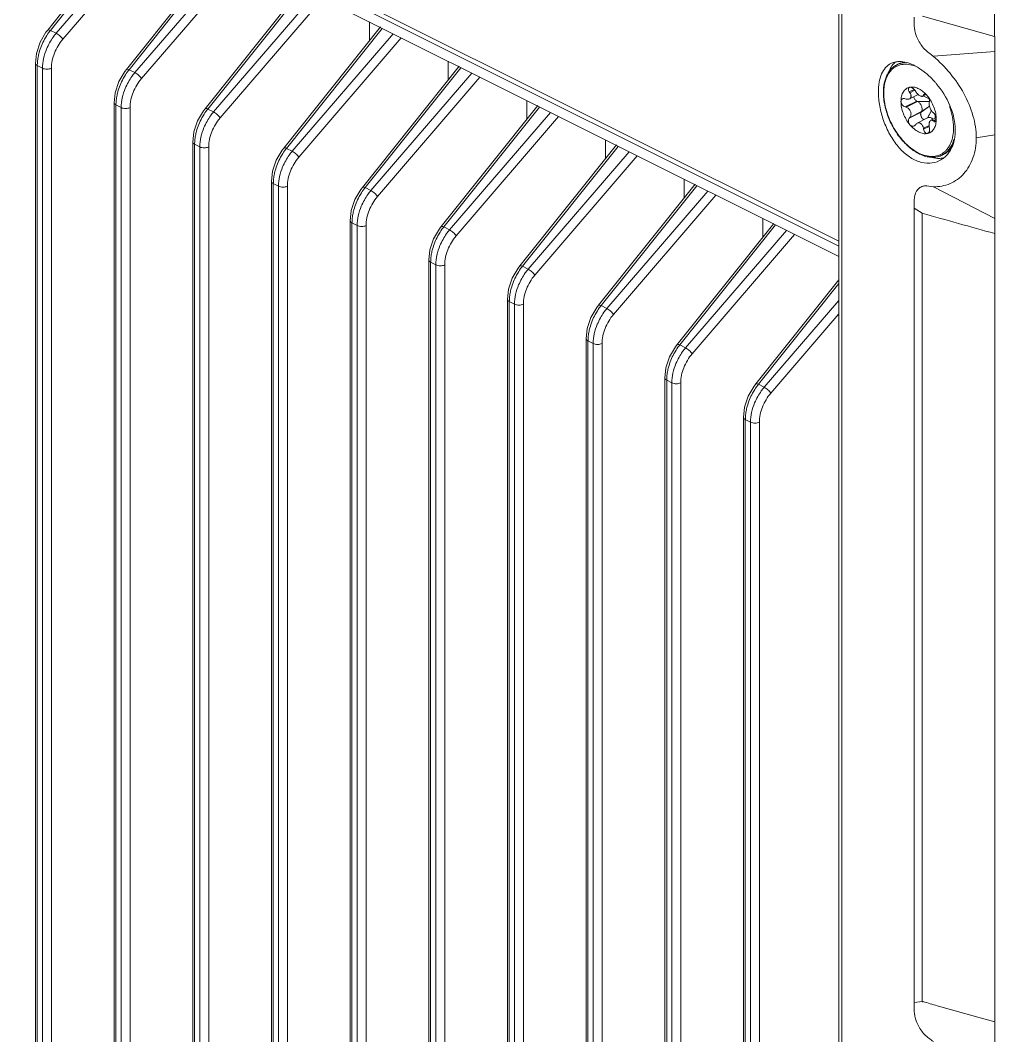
# Model space of a CAD drawing. Header units: millimetres. Extents: x 1177 to 4147, y 93 to 2194.
# Drawn here: x 3221.9 to 3275.9, y 892.8 to 949.1 of the extents above; entities that cross this region are included whole.
import ezdxf

# ---------------------------------------------------------------- set-up
doc = ezdxf.new("R2010")
doc.units = ezdxf.units.MM
doc.header["$LTSCALE"] = 0.1
doc.layers.get('0').update_dxf_attribs({"lineweight": 13})

# ---------------------------------------------------------------- blocks, each defined once
blk = doc.blocks.new('01')
for p, q in [((3492.401, 972.281), (3596.21, 920.376)), ((3493.366, 972.189), (3596.21, 920.768)), ((3492.394, 971.456), (3596.21, 919.548)), ((3608.513, 936.957), (3608.513, 967.267)), ((3533.632, 937.477), (3541.275, 947.054)), ((3533.846, 937.452), (3541.421, 946.943)), ((3542.287, 946.51), (3534.305, 937.223)), ((3542.932, 946.187), (3534.826, 936.755)), ((3539.855, 934.366), (3547.497, 943.942)), ((3540.069, 934.341), (3547.643, 943.832)), ((3548.509, 943.399), (3540.527, 934.111)), ((3549.155, 943.076), (3541.048, 933.643)), ((3596.21, 817.884), (3596.21, 943.128)), ((3596.433, 817.44), (3596.433, 942.667)), ((3546.077, 931.255), (3553.72, 940.831)), ((3546.291, 931.229), (3553.866, 940.72)), ((3554.732, 940.287), (3546.75, 931)), ((3555.377, 939.964), (3547.271, 930.532)), ((3608.513, 936.957), (3602.817, 938.575)), ((3552.3, 928.143), (3559.942, 937.72)), ((3552.514, 928.118), (3560.088, 937.609)), ((3559.072, 938.117), (3559.072, 936.629)), ((3534.305, 937.223), (3533.846, 937.452)), ((3560.954, 937.176), (3552.972, 927.889)), ((3561.6, 936.853), (3553.493, 927.421)), ((3608.534, 921.386), (3608.534, 936.974)), ((3603.682, 935.399), (3608.534, 935.784)), ((3532.662, 851.532), (3532.662, 934.837)), ((3532.809, 851.356), (3532.809, 934.66)), ((3533.221, 934.454), (3532.809, 934.66)), ((3533.221, 934.454), (3533.221, 851.15)), ((3533.919, 934.449), (3533.919, 851.145)), ((3540.527, 934.111), (3540.069, 934.341)), ((3558.522, 925.032), (3566.165, 934.609)), ((3558.736, 925.007), (3566.311, 934.498)), ((3565.294, 935.006), (3565.294, 933.517)), ((3600.801, 934.736), (3600.877, 934.774)), ((3567.177, 934.065), (3559.195, 924.778)), ((3567.822, 933.742), (3559.716, 924.31)), ((3601.783, 932.587), (3602.167, 932.78)), ((3601.821, 932.953), (3601.786, 932.941)), ((3602.22, 932.713), (3601.827, 932.517)), ((3601.447, 932.043), (3601.521, 932.02)), ((3601.827, 932.517), (3601.783, 932.587)), ((3602.491, 932.379), (3601.793, 932.03)), ((3602.242, 932.683), (3602.287, 932.612)), ((3602.846, 932.242), (3603.094, 932.367)), ((3602.886, 932.263), (3603.34, 932.045)), ((3602.899, 932.305), (3603.057, 932.384)), ((3602.899, 932.305), (3602.914, 932.347)), ((3602.914, 932.347), (3603.016, 932.397)), ((3538.885, 848.421), (3538.885, 931.726)), ((3539.031, 848.244), (3539.031, 931.549)), ((3539.443, 931.343), (3539.031, 931.549)), ((3539.443, 931.343), (3539.443, 848.038)), ((3540.141, 931.338), (3540.141, 848.034)), ((3546.75, 931), (3546.291, 931.229)), ((3564.745, 921.921), (3572.387, 931.497)), ((3564.959, 921.896), (3572.533, 931.386)), ((3571.517, 931.895), (3571.517, 930.406)), ((3601.447, 931.393), (3602.377, 931.858)), ((3601.521, 931.371), (3601.447, 931.393)), ((3601.521, 931.371), (3602.437, 931.829)), ((3602.377, 931.858), (3602.437, 931.829)), ((3603.378, 931.815), (3602.377, 931.858)), ((3603.374, 931.806), (3602.437, 931.829)), ((3603.379, 931.451), (3602.713, 930.978)), ((3603.376, 931.461), (3602.743, 931.026)), ((3603.524, 931.121), (3603.22, 930.516)), ((3603.525, 931.118), (3603.227, 930.52)), ((3603.374, 931.792), (3603.358, 931.751)), ((3573.399, 930.953), (3565.417, 921.666)), ((3574.045, 930.631), (3565.938, 921.198)), ((3601.783, 930.512), (3602.713, 930.978)), ((3601.783, 930.512), (3601.827, 930.568)), ((3601.827, 930.568), (3602.743, 931.026)), ((3602.398, 930.106), (3603.285, 930.549)), ((3602.743, 931.026), (3602.713, 930.978)), ((3603.902, 930.543), (3603.489, 930.337)), ((3603.665, 930.948), (3603.71, 930.911)), ((3603.915, 930.424), (3603.665, 930.299)), ((3603.71, 930.262), (3603.665, 930.299)), ((3603.71, 930.262), (3603.91, 930.362)), ((3603.832, 930.745), (3603.825, 930.505)), ((3603.851, 930.706), (3603.849, 930.517)), ((3602.287, 930.014), (3602.242, 929.958)), ((3602.899, 929.707), (3603.345, 929.931)), ((3602.914, 929.622), (3602.899, 929.707)), ((3602.914, 929.622), (3603.354, 929.842)), ((3603.358, 929.803), (3603.374, 929.717)), ((3577.739, 928.783), (3577.739, 927.295)), ((3603.217, 929.292), (3603.253, 929.305)), ((3607.074, 928.945), (3608.534, 929.18)), ((3545.107, 845.31), (3545.107, 928.614)), ((3545.254, 845.133), (3545.254, 928.437)), ((3545.666, 928.231), (3545.254, 928.437)), ((3545.666, 928.231), (3545.666, 844.927)), ((3546.364, 928.227), (3546.364, 844.923)), ((3552.972, 927.889), (3552.514, 928.118)), ((3570.967, 918.81), (3578.61, 928.386)), ((3571.181, 918.784), (3578.756, 928.275)), ((3579.622, 927.842), (3571.64, 918.555)), ((3580.267, 927.519), (3572.161, 918.087)), ((3604.378, 927.58), (3604.455, 927.619)), ((3551.33, 842.199), (3551.33, 925.503)), ((3583.962, 925.672), (3583.962, 924.184)), ((3551.476, 842.022), (3551.476, 925.326)), ((3551.888, 925.12), (3551.476, 925.326)), ((3551.888, 925.12), (3551.888, 841.816)), ((3552.586, 925.115), (3552.586, 841.811)), ((3559.195, 924.778), (3558.736, 925.007)), ((3577.19, 915.698), (3584.833, 925.275)), ((3577.404, 915.673), (3584.978, 925.164)), ((3585.844, 924.731), (3577.862, 915.444)), ((3603.682, 925.081), (3608.534, 922.577)), ((3586.49, 924.408), (3578.383, 914.976)), ((3602.17, 860.548), (3602.173, 923.386)), ((3602.173, 923.386), (3602.806, 922.977)), ((3557.552, 839.087), (3557.552, 922.392)), ((3590.184, 922.561), (3590.184, 921.072)), ((3602.806, 860.606), (3602.806, 922.977)), ((3557.699, 838.911), (3557.699, 922.215)), ((3558.111, 922.009), (3557.699, 922.215)), ((3558.111, 922.009), (3558.111, 838.705)), ((3558.809, 922.004), (3558.809, 838.7)), ((3565.417, 921.666), (3564.959, 921.896)), ((3583.412, 912.587), (3591.055, 922.163)), ((3583.626, 912.562), (3591.201, 922.053)), ((3592.067, 921.62), (3584.085, 912.332)), ((3592.713, 921.297), (3584.606, 911.864)), ((3608.534, 834.783), (3608.534, 921.386)), ((3563.775, 835.976), (3563.775, 919.28)), ((3563.921, 835.799), (3563.921, 919.104)), ((3564.334, 918.897), (3563.921, 919.104)), ((3564.334, 918.897), (3564.334, 835.593)), ((3565.031, 918.893), (3565.031, 835.589)), ((3571.64, 918.555), (3571.181, 918.784)), ((3589.635, 909.476), (3596.21, 917.715)), ((3589.849, 909.45), (3596.21, 917.421)), ((3569.997, 832.865), (3569.997, 916.169)), ((3570.144, 832.688), (3570.144, 915.992)), ((3570.556, 915.786), (3570.144, 915.992)), ((3596.21, 916.089), (3590.308, 909.221)), ((3570.556, 915.786), (3570.556, 832.482)), ((3571.254, 915.782), (3571.254, 832.477)), ((3577.862, 915.444), (3577.404, 915.673)), ((3596.21, 915.015), (3590.828, 908.753)), ((3576.22, 829.754), (3576.22, 913.058)), ((3576.366, 829.577), (3576.366, 912.881)), ((3576.779, 912.675), (3576.366, 912.881)), ((3576.779, 912.675), (3576.779, 829.371)), ((3577.476, 912.67), (3577.476, 829.366)), ((3584.085, 912.332), (3583.626, 912.562)), ((3582.442, 826.642), (3582.442, 909.947)), ((3582.589, 826.466), (3582.589, 909.77)), ((3583.001, 909.564), (3582.589, 909.77)), ((3583.001, 909.564), (3583.001, 826.259)), ((3583.699, 909.559), (3583.699, 826.255)), ((3590.308, 909.221), (3589.849, 909.45)), ((3588.665, 823.531), (3588.665, 906.835)), ((3588.811, 823.354), (3588.811, 906.659)), ((3589.224, 906.452), (3588.811, 906.659)), ((3589.224, 906.452), (3589.224, 823.148)), ((3589.921, 906.448), (3589.921, 823.144)), ((3602.17, 860.548), (3602.806, 860.606))]:
    blk.add_line(p, q)
for points in [[(3533.632, 937.477), (3533.496, 937.298), (3533.043, 936.507), (3532.753, 935.633), (3532.662, 934.837)], [(3539.855, 934.366), (3539.719, 934.186), (3539.266, 933.396), (3538.975, 932.522), (3538.885, 931.725)], [(3546.077, 931.255), (3545.942, 931.075), (3545.489, 930.285), (3545.198, 929.411), (3545.107, 928.614)], [(3552.3, 928.143), (3552.164, 927.964), (3551.711, 927.173), (3551.42, 926.299), (3551.33, 925.503)], [(3558.522, 925.032), (3558.387, 924.853), (3557.934, 924.062), (3557.643, 923.188), (3557.552, 922.391)], [(3564.745, 921.921), (3564.609, 921.741), (3564.156, 920.951), (3563.865, 920.077), (3563.775, 919.28)], [(3570.967, 918.81), (3570.832, 918.63), (3570.379, 917.839), (3570.088, 916.966), (3569.997, 916.169)], [(3577.19, 915.698), (3577.054, 915.519), (3576.601, 914.728), (3576.31, 913.854), (3576.22, 913.058)], [(3583.412, 912.587), (3583.277, 912.408), (3582.824, 911.617), (3582.533, 910.743), (3582.442, 909.946)], [(3589.635, 909.476), (3589.499, 909.296), (3589.046, 908.506), (3588.755, 907.632), (3588.665, 906.835)]]:
    blk.add_lwpolyline(points)
for centre, radius, start, end in [((3537.273, 934.7), 4.395, 141.23754, 142.46968), ((3537.633, 934.381), 4.376, 139.5064, 142.18582), ((3536.17, 934.659), 3.361, 177.31651, 179.97911), ((3543.496, 931.589), 4.395, 141.23754, 142.46968), ((3601.828, 933.651), 1.732, 130.56102, 135.34751), ((3601.473, 933.391), 1.503, 113.3088, 116.56155), ((3543.855, 931.27), 4.376, 139.5064, 142.18582), ((3602.535, 933.2), 2.576, 154.5921, 160.88669), ((3598.664, 928.817), 6.866, 40.15294, 42.24954), ((3601.098, 930.501), 2.751, 39.61526, 43.02977), ((3542.392, 931.548), 3.361, 177.31651, 179.97911), ((3549.718, 928.478), 4.395, 141.23754, 142.46968), ((3550.078, 928.158), 4.376, 139.5064, 142.18582), ((3601.315, 929.53), 4.103, 0.02714, 3.56853), ((3603.059, 930.054), 0.778, 281.69703, 284.52359), ((3548.615, 928.436), 3.361, 177.31651, 179.97911), ((3555.941, 925.366), 4.395, 141.23754, 142.46968), ((3556.3, 925.047), 4.376, 139.5064, 142.18582), ((3603.67, 929.097), 1.678, 314.98995, 318.73194), ((3604.115, 929.151), 1.831, 272.78975, 278.17805), ((3604.129, 929.05), 1.728, 278.19774, 282.15885), ((3603.707, 928.924), 1.502, 296.56352, 299.83304), ((3603.704, 928.928), 1.507, 299.83381, 302.10735), ((3603.781, 928.966), 1.506, 296.56654, 305.47818), ((3554.838, 925.325), 3.361, 177.31651, 179.97911), ((3562.163, 922.255), 4.395, 141.23754, 142.46968), ((3562.523, 921.936), 4.376, 139.5064, 142.18582), ((3561.06, 922.214), 3.361, 177.31651, 179.97911), ((3568.386, 919.144), 4.395, 141.23754, 142.46968), ((3568.745, 918.824), 4.376, 139.5064, 142.18582), ((3567.283, 919.102), 3.361, 177.31651, 179.97911), ((3574.608, 916.033), 4.395, 141.23754, 142.46968), ((3574.968, 915.713), 4.376, 139.5064, 142.18582), ((3573.505, 915.991), 3.361, 177.31651, 179.97911), ((3580.831, 912.921), 4.395, 141.23754, 142.46968), ((3581.19, 912.602), 4.376, 139.5064, 142.18582), ((3579.728, 912.88), 3.361, 177.31651, 179.97911), ((3587.053, 909.81), 4.395, 141.23754, 142.46968), ((3587.413, 909.491), 4.376, 139.5064, 142.18582), ((3585.95, 909.769), 3.361, 177.31651, 179.97911), ((3593.276, 906.699), 4.395, 141.23754, 142.46968), ((3593.636, 906.379), 4.376, 139.5064, 142.18582), ((3592.173, 906.657), 3.361, 177.31651, 179.97911)]:
    blk.add_arc(centre, radius, start, end)
for points, knots in [([(3603.684, 935.397), (3603.572, 935.492), (3603.329, 935.664), (3602.978, 935.955), (3602.681, 936.325), (3602.363, 936.876), (3602.183, 937.485), (3602.162, 938.084), (3602.173, 938.368), (3602.173, 938.508)], [0, 0, 0, 0, 0.121236, 0.244048, 0.374292, 0.508173, 0.766635, 0.885089, 1, 1, 1, 1]), ([(3532.873, 935.335), (3532.895, 935.456), (3533.008, 935.948), (3533.201, 936.42), (3533.383, 936.755)], [0, 0, 0, 0, 0.243945, 1, 1, 1, 1]), ([(3533.383, 936.755), (3533.413, 936.81), (3533.536, 937.025), (3533.675, 937.231), (3533.788, 937.378)], [0, 0, 0, 0, 0.253167, 1, 1, 1, 1]), ([(3533.632, 937.477), (3533.649, 937.498), (3533.738, 937.501), (3533.803, 937.472), (3533.846, 937.452)], [0, 0, 0, 0, 0.355174, 1, 1, 1, 1]), ([(3534.175, 937.064), (3534.14, 937.018), (3533.999, 936.829), (3533.873, 936.629), (3533.786, 936.474)], [0, 0, 0, 0, 0.247712, 1, 1, 1, 1]), ([(3534.826, 936.755), (3534.545, 936.428), (3534.109, 935.695), (3533.919, 934.857), (3533.919, 934.449)], [0, 0, 0, 0, 0.513812, 1, 1, 1, 1]), ([(3534.826, 936.755), (3534.765, 936.851), (3534.599, 937.021), (3534.411, 937.166), (3534.305, 937.223)], [0, 0, 0, 0, 0.484509, 1, 1, 1, 1]), ([(3533.786, 936.474), (3533.697, 936.313), (3533.39, 935.681), (3533.221, 934.973), (3533.221, 934.454)], [0, 0, 0, 0, 0.262169, 1, 1, 1, 1]), ([(3532.812, 934.816), (3532.814, 934.859), (3532.825, 935.033), (3532.849, 935.206), (3532.873, 935.335)], [0, 0, 0, 0, 0.243923, 1, 1, 1, 1]), ([(3607.074, 928.944), (3607.077, 929.533), (3606.875, 930.756), (3606.147, 932.492), (3605.058, 934.072), (3604.163, 934.991), (3603.684, 935.397)], [0, 0, 0, 0, 0.235886, 0.489042, 0.74869, 1, 1, 1, 1]), ([(3532.662, 934.837), (3532.662, 934.82), (3532.679, 934.74), (3532.753, 934.688), (3532.809, 934.66)], [0, 0, 0, 0, 0.209575, 1, 1, 1, 1]), ([(3533.919, 934.449), (3533.811, 934.398), (3533.569, 934.362), (3533.327, 934.401), (3533.221, 934.454)], [0, 0, 0, 0, 0.501917, 1, 1, 1, 1]), ([(3539.855, 934.366), (3539.871, 934.387), (3539.961, 934.39), (3540.025, 934.361), (3540.069, 934.341)], [0, 0, 0, 0, 0.355174, 1, 1, 1, 1]), ([(3600.33, 934.835), (3600.169, 934.755), (3599.866, 934.515), (3599.554, 933.986), (3599.372, 933.32), (3599.337, 932.832), (3599.337, 932.572)], [0, 0, 0, 0, 0.20738, 0.435777, 0.69943, 1, 1, 1, 1]), ([(3599.732, 932.537), (3599.732, 932.781), (3599.763, 933.142), (3599.88, 933.594), (3600, 933.896), (3600.154, 934.166), (3600.339, 934.399), (3600.554, 934.593), (3600.717, 934.694), (3600.801, 934.736)], [0, 0, 0, 0, 0.285392, 0.417936, 0.543856, 0.663798, 0.778818, 0.890321, 1, 1, 1, 1]), ([(3602.092, 934.673), (3601.939, 934.72), (3601.705, 934.768), (3601.395, 934.774), (3601.175, 934.749), (3600.966, 934.695), (3600.769, 934.614), (3600.586, 934.504), (3600.419, 934.368), (3600.268, 934.207), (3600.087, 933.954), (3599.911, 933.577), (3599.787, 933.061), (3599.761, 932.693), (3599.761, 932.501)], [0, 0, 0, 0, 0.126418, 0.185934, 0.243503, 0.299707, 0.35521, 0.410725, 0.466963, 0.524588, 0.584176, 0.710778, 0.849241, 1, 1, 1, 1]), ([(3600.597, 934.868), (3600.558, 934.829), (3600.405, 934.659), (3600.283, 934.462), (3600.209, 934.305)], [0, 0, 0, 0, 0.241159, 1, 1, 1, 1]), ([(3600.875, 934.981), (3600.826, 934.978), (3600.639, 934.956), (3600.455, 934.898), (3600.33, 934.835)], [0, 0, 0, 0, 0.258221, 1, 1, 1, 1]), ([(3601.278, 934.965), (3601.243, 934.97), (3601.11, 934.986), (3600.974, 934.988), (3600.875, 934.981)], [0, 0, 0, 0, 0.258628, 1, 1, 1, 1]), ([(3601.337, 934.919), (3601.257, 934.906), (3601.099, 934.87), (3600.949, 934.81), (3600.877, 934.774)], [0, 0, 0, 0, 0.503877, 1, 1, 1, 1]), ([(3600.877, 934.774), (3600.943, 934.807), (3601.079, 934.863), (3601.222, 934.9), (3601.294, 934.914)], [0, 0, 0, 0, 0.497484, 1, 1, 1, 1]), ([(3601.448, 934.898), (3601.349, 934.894), (3601.154, 934.87), (3600.967, 934.81), (3600.878, 934.772)], [0, 0, 0, 0, 0.506991, 1, 1, 1, 1]), ([(3602.698, 934.358), (3602.58, 934.44), (3602.142, 934.713), (3601.648, 934.913), (3601.278, 934.965)], [0, 0, 0, 0, 0.277295, 1, 1, 1, 1]), ([(3603.056, 934.09), (3603.026, 934.114), (3602.91, 934.207), (3602.79, 934.296), (3602.698, 934.358)], [0, 0, 0, 0, 0.254542, 1, 1, 1, 1]), ([(3539.095, 932.224), (3539.118, 932.345), (3539.23, 932.836), (3539.423, 933.309), (3539.606, 933.644)], [0, 0, 0, 0, 0.243945, 1, 1, 1, 1]), ([(3539.606, 933.644), (3539.636, 933.699), (3539.759, 933.914), (3539.898, 934.12), (3540.01, 934.266)], [0, 0, 0, 0, 0.253167, 1, 1, 1, 1]), ([(3540.398, 933.953), (3540.362, 933.907), (3540.221, 933.718), (3540.095, 933.518), (3540.009, 933.363)], [0, 0, 0, 0, 0.247712, 1, 1, 1, 1]), ([(3541.048, 933.643), (3540.768, 933.317), (3540.331, 932.584), (3540.141, 931.745), (3540.141, 931.338)], [0, 0, 0, 0, 0.513812, 1, 1, 1, 1]), ([(3541.048, 933.643), (3540.988, 933.74), (3540.821, 933.91), (3540.634, 934.054), (3540.527, 934.111)], [0, 0, 0, 0, 0.484509, 1, 1, 1, 1]), ([(3603.747, 933.433), (3603.692, 933.493), (3603.474, 933.725), (3603.239, 933.941), (3603.056, 934.09)], [0, 0, 0, 0, 0.256061, 1, 1, 1, 1]), ([(3540.009, 933.363), (3539.919, 933.202), (3539.613, 932.569), (3539.443, 931.862), (3539.443, 931.343)], [0, 0, 0, 0, 0.262169, 1, 1, 1, 1]), ([(3601.122, 931.821), (3601.122, 931.961), (3601.143, 932.167), (3601.223, 932.42), (3601.303, 932.582), (3601.405, 932.72), (3601.527, 932.83), (3601.667, 932.91), (3601.769, 932.942), (3601.821, 932.953)], [0, 0, 0, 0, 0.292489, 0.425478, 0.549994, 0.667323, 0.779541, 0.889431, 1, 1, 1, 1]), ([(3601.786, 932.941), (3601.775, 932.935), (3601.753, 932.92), (3601.729, 932.887), (3601.715, 932.847), (3601.709, 932.782), (3601.727, 932.691), (3601.761, 932.622), (3601.783, 932.587)], [0, 0, 0, 0, 0.097885, 0.196945, 0.302948, 0.419624, 0.688587, 1, 1, 1, 1]), ([(3601.821, 932.953), (3601.87, 932.963), (3601.973, 932.974), (3602.132, 932.964), (3602.296, 932.927), (3602.525, 932.84), (3602.81, 932.666), (3603.012, 932.482), (3603.109, 932.378)], [0, 0, 0, 0, 0.102583, 0.210143, 0.32398, 0.444974, 0.708853, 1, 1, 1, 1]), ([(3602.242, 932.683), (3602.216, 932.724), (3602.155, 932.801), (3602.063, 932.88), (3601.984, 932.925), (3601.912, 932.953), (3601.854, 932.96), (3601.821, 932.953)], [0, 0, 0, 0, 0.280746, 0.557076, 0.685088, 0.802432, 1, 1, 1, 1]), ([(3605.211, 930.883), (3605.148, 931.096), (3604.839, 931.945), (3604.35, 932.725), (3603.912, 933.244)], [0, 0, 0, 0, 0.246555, 1, 1, 1, 1]), ([(3539.035, 931.705), (3539.037, 931.747), (3539.048, 931.921), (3539.072, 932.094), (3539.095, 932.224)], [0, 0, 0, 0, 0.243923, 1, 1, 1, 1]), ([(3604.176, 927.143), (3603.935, 927.023), (3603.375, 926.883), (3602.489, 927.032), (3601.629, 927.505), (3600.854, 928.253), (3600.207, 929.211), (3599.72, 930.3), (3599.416, 931.434), (3599.337, 932.202), (3599.337, 932.572)], [0, 0, 0, 0, 0.096278, 0.199339, 0.314352, 0.442579, 0.581411, 0.725432, 0.867625, 1, 1, 1, 1]), ([(3604.378, 927.58), (3604.272, 927.527), (3604.042, 927.443), (3603.672, 927.397), (3603.283, 927.428), (3602.885, 927.534), (3602.483, 927.711), (3602.086, 927.954), (3601.699, 928.26), (3601.33, 928.621), (3600.986, 929.031), (3600.566, 929.634), (3600.225, 930.296), (3599.974, 930.99), (3599.836, 931.513), (3599.752, 932.028), (3599.732, 932.37), (3599.732, 932.537)], [0, 0, 0, 0, 0.046168, 0.093562, 0.14325, 0.196027, 0.252355, 0.312364, 0.375896, 0.442549, 0.511737, 0.582736, 0.726725, 0.798122, 0.867948, 0.935457, 1, 1, 1, 1]), ([(3599.761, 932.501), (3599.761, 932.272), (3599.8, 931.8), (3599.959, 931.091), (3600.213, 930.384), (3600.554, 929.704), (3600.969, 929.078), (3601.442, 928.528), (3601.956, 928.076), (3602.493, 927.737), (3603.033, 927.525), (3603.482, 927.462), (3603.817, 927.487), (3604.052, 927.542), (3604.271, 927.631), (3604.474, 927.755), (3604.657, 927.911), (3604.877, 928.166), (3605.094, 928.565), (3605.246, 929.127), (3605.277, 929.532), (3605.277, 929.744)], [0, 0, 0, 0, 0.068686, 0.141533, 0.217028, 0.293412, 0.36886, 0.441621, 0.510182, 0.573445, 0.630935, 0.683047, 0.707566, 0.731385, 0.754843, 0.778311, 0.802158, 0.826721, 0.878957, 0.936591, 1, 1, 1, 1]), ([(3601.24, 932.034), (3601.222, 932.025), (3601.188, 932.001), (3601.15, 931.951), (3601.127, 931.889), (3601.122, 931.844), (3601.122, 931.821)], [0, 0, 0, 0, 0.236599, 0.476208, 0.728722, 1, 1, 1, 1]), ([(3601.447, 932.043), (3601.411, 932.053), (3601.341, 932.065), (3601.27, 932.049), (3601.24, 932.034)], [0, 0, 0, 0, 0.52668, 1, 1, 1, 1]), ([(3601.521, 932.02), (3601.568, 932.006), (3601.661, 931.991), (3601.754, 932.011), (3601.793, 932.03)], [0, 0, 0, 0, 0.531842, 1, 1, 1, 1]), ([(3601.793, 932.03), (3601.811, 932.039), (3601.845, 932.061), (3601.885, 932.108), (3601.91, 932.165), (3601.92, 932.229), (3601.916, 932.299), (3601.892, 932.398), (3601.856, 932.47), (3601.827, 932.517)], [0, 0, 0, 0, 0.11066, 0.218773, 0.328694, 0.444664, 0.569516, 0.704271, 1, 1, 1, 1]), ([(3602.377, 931.858), (3602.348, 931.873), (3602.292, 931.913), (3602.221, 931.993), (3602.164, 932.09), (3602.137, 932.161), (3602.128, 932.198)], [0, 0, 0, 0, 0.224627, 0.474713, 0.738163, 1, 1, 1, 1]), ([(3602.491, 932.377), (3602.451, 932.411), (3602.377, 932.484), (3602.314, 932.568), (3602.287, 932.612)], [0, 0, 0, 0, 0.500571, 1, 1, 1, 1]), ([(3602.846, 932.242), (3602.836, 932.238), (3602.814, 932.231), (3602.777, 932.229), (3602.736, 932.236), (3602.673, 932.256), (3602.588, 932.301), (3602.523, 932.349), (3602.491, 932.377)], [0, 0, 0, 0, 0.081289, 0.172033, 0.275865, 0.394549, 0.674735, 1, 1, 1, 1]), ([(3602.899, 932.305), (3602.894, 932.292), (3602.88, 932.267), (3602.858, 932.248), (3602.846, 932.242)], [0, 0, 0, 0, 0.516987, 1, 1, 1, 1]), ([(3602.954, 932.394), (3602.945, 932.389), (3602.928, 932.376), (3602.918, 932.357), (3602.914, 932.347)], [0, 0, 0, 0, 0.479654, 1, 1, 1, 1]), ([(3603.094, 932.367), (3603.081, 932.375), (3603.056, 932.388), (3603.018, 932.401), (3602.984, 932.403), (3602.963, 932.398), (3602.954, 932.394)], [0, 0, 0, 0, 0.309007, 0.574685, 0.801106, 1, 1, 1, 1]), ([(3603.217, 932.255), (3603.198, 932.277), (3603.16, 932.318), (3603.116, 932.353), (3603.094, 932.367)], [0, 0, 0, 0, 0.531627, 1, 1, 1, 1]), ([(3603.374, 931.792), (3603.378, 931.805), (3603.384, 931.835), (3603.384, 931.885), (3603.375, 931.942), (3603.352, 932.027), (3603.303, 932.136), (3603.248, 932.217), (3603.217, 932.255)], [0, 0, 0, 0, 0.081914, 0.180348, 0.294769, 0.423159, 0.707611, 1, 1, 1, 1]), ([(3603.217, 932.255), (3603.325, 932.124), (3603.52, 931.842), (3603.739, 931.382), (3603.88, 930.905), (3603.915, 930.581), (3603.915, 930.424)], [0, 0, 0, 0, 0.254359, 0.512919, 0.764765, 1, 1, 1, 1]), ([(3538.885, 931.725), (3538.885, 931.709), (3538.902, 931.629), (3538.975, 931.577), (3539.031, 931.549)], [0, 0, 0, 0, 0.209575, 1, 1, 1, 1]), ([(3540.141, 931.338), (3540.034, 931.287), (3539.791, 931.25), (3539.549, 931.29), (3539.443, 931.343)], [0, 0, 0, 0, 0.501917, 1, 1, 1, 1]), ([(3545.828, 930.532), (3545.858, 930.587), (3545.981, 930.802), (3546.12, 931.008), (3546.233, 931.155)], [0, 0, 0, 0, 0.253167, 1, 1, 1, 1]), ([(3546.077, 931.255), (3546.094, 931.275), (3546.183, 931.279), (3546.248, 931.25), (3546.291, 931.229)], [0, 0, 0, 0, 0.355174, 1, 1, 1, 1]), ([(3601.821, 929.99), (3601.713, 930.121), (3601.518, 930.403), (3601.298, 930.863), (3601.158, 931.34), (3601.122, 931.664), (3601.122, 931.821)], [0, 0, 0, 0, 0.254359, 0.512919, 0.764765, 1, 1, 1, 1]), ([(3601.122, 931.821), (3601.122, 931.775), (3601.142, 931.681), (3601.212, 931.554), (3601.316, 931.451), (3601.403, 931.406), (3601.447, 931.393)], [0, 0, 0, 0, 0.239462, 0.49734, 0.756045, 1, 1, 1, 1]), ([(3601.521, 931.371), (3601.6, 931.347), (3601.714, 931.279), (3601.826, 931.149), (3601.888, 931.032), (3601.919, 930.905), (3601.919, 930.78), (3601.89, 930.664), (3601.851, 930.597), (3601.827, 930.568)], [0, 0, 0, 0, 0.249375, 0.381505, 0.514159, 0.64429, 0.769426, 0.888065, 1, 1, 1, 1]), ([(3602.743, 931.026), (3602.76, 931.053), (3602.784, 931.116), (3602.795, 931.223), (3602.781, 931.34), (3602.746, 931.461), (3602.69, 931.578), (3602.618, 931.683), (3602.534, 931.768), (3602.47, 931.812), (3602.437, 931.829)], [0, 0, 0, 0, 0.100163, 0.214155, 0.341032, 0.476829, 0.616268, 0.753439, 0.882721, 1, 1, 1, 1]), ([(3603.665, 930.948), (3603.639, 930.969), (3603.59, 931.022), (3603.524, 931.115), (3603.464, 931.225), (3603.413, 931.344), (3603.373, 931.463), (3603.349, 931.573), (3603.341, 931.669), (3603.35, 931.727), (3603.358, 931.751)], [0, 0, 0, 0, 0.110696, 0.240625, 0.384178, 0.53292, 0.676665, 0.805968, 0.914467, 1, 1, 1, 1]), ([(3605.277, 929.744), (3605.277, 930.023), (3605.219, 930.6), (3605.069, 931.16), (3604.971, 931.441)], [0, 0, 0, 0, 0.483666, 1, 1, 1, 1]), ([(3545.318, 929.113), (3545.34, 929.234), (3545.453, 929.725), (3545.646, 930.198), (3545.828, 930.532)], [0, 0, 0, 0, 0.243945, 1, 1, 1, 1]), ([(3546.621, 930.841), (3546.585, 930.795), (3546.444, 930.606), (3546.318, 930.407), (3546.231, 930.252)], [0, 0, 0, 0, 0.247712, 1, 1, 1, 1]), ([(3547.271, 930.532), (3546.99, 930.206), (3546.554, 929.472), (3546.364, 928.634), (3546.364, 928.227)], [0, 0, 0, 0, 0.513812, 1, 1, 1, 1]), ([(3547.271, 930.532), (3547.21, 930.628), (3547.044, 930.799), (3546.857, 930.943), (3546.75, 931)], [0, 0, 0, 0, 0.484509, 1, 1, 1, 1]), ([(3601.783, 930.512), (3601.756, 930.479), (3601.717, 930.396), (3601.706, 930.257), (3601.739, 930.114), (3601.789, 930.028), (3601.821, 929.99)], [0, 0, 0, 0, 0.226942, 0.475503, 0.738548, 1, 1, 1, 1]), ([(3602.943, 930.376), (3602.918, 930.388), (3602.87, 930.421), (3602.807, 930.485), (3602.753, 930.564), (3602.711, 930.651), (3602.685, 930.742), (3602.672, 930.852), (3602.687, 930.935), (3602.713, 930.978)], [0, 0, 0, 0, 0.117521, 0.247148, 0.384604, 0.524297, 0.660366, 0.787432, 1, 1, 1, 1]), ([(3603.915, 930.424), (3603.915, 930.288), (3603.896, 930.087), (3603.821, 929.84), (3603.745, 929.681), (3603.649, 929.544), (3603.534, 929.433), (3603.401, 929.35), (3603.304, 929.314), (3603.254, 929.301)], [0, 0, 0, 0, 0.292063, 0.425261, 0.550188, 0.667975, 0.780473, 0.890199, 1, 1, 1, 1]), ([(3603.656, 930.422), (3603.628, 930.452), (3603.569, 930.504), (3603.484, 930.55), (3603.417, 930.567), (3603.37, 930.571), (3603.325, 930.566), (3603.298, 930.555), (3603.285, 930.549)], [0, 0, 0, 0, 0.297686, 0.561702, 0.680801, 0.792227, 0.89772, 1, 1, 1, 1]), ([(3603.489, 930.337), (3603.458, 930.322), (3603.419, 930.278), (3603.384, 930.206), (3603.354, 930.111), (3603.339, 929.974), (3603.348, 929.86), (3603.358, 929.803)], [0, 0, 0, 0, 0.177477, 0.28813, 0.413007, 0.695065, 1, 1, 1, 1]), ([(3603.665, 930.299), (3603.65, 930.311), (3603.622, 930.33), (3603.576, 930.349), (3603.53, 930.352), (3603.502, 930.343), (3603.489, 930.337)], [0, 0, 0, 0, 0.288082, 0.541806, 0.772346, 1, 1, 1, 1]), ([(3603.903, 930.543), (3603.896, 930.581), (3603.875, 930.655), (3603.83, 930.758), (3603.776, 930.845), (3603.732, 930.893), (3603.71, 930.911)], [0, 0, 0, 0, 0.274561, 0.545123, 0.791997, 1, 1, 1, 1]), ([(3603.838, 930.232), (3603.851, 930.238), (3603.874, 930.258), (3603.898, 930.302), (3603.913, 930.359), (3603.915, 930.402), (3603.915, 930.424)], [0, 0, 0, 0, 0.190975, 0.416283, 0.686233, 1, 1, 1, 1]), ([(3603.915, 930.424), (3603.915, 930.434), (3603.914, 930.474), (3603.909, 930.513), (3603.903, 930.543)], [0, 0, 0, 0, 0.238011, 1, 1, 1, 1]), ([(3605.41, 929.785), (3605.404, 929.875), (3605.37, 930.246), (3605.291, 930.613), (3605.211, 930.883)], [0, 0, 0, 0, 0.242299, 1, 1, 1, 1]), ([(3546.231, 930.252), (3546.142, 930.091), (3545.835, 929.458), (3545.666, 928.75), (3545.666, 928.231)], [0, 0, 0, 0, 0.262169, 1, 1, 1, 1]), ([(3601.821, 929.99), (3601.843, 929.963), (3601.893, 929.916), (3601.981, 929.871), (3602.074, 929.859), (3602.132, 929.876), (3602.158, 929.888)], [0, 0, 0, 0, 0.278794, 0.535291, 0.771972, 1, 1, 1, 1]), ([(3603.217, 929.292), (3603.163, 929.281), (3603.05, 929.27), (3602.876, 929.285), (3602.696, 929.333), (3602.445, 929.439), (3602.136, 929.649), (3601.922, 929.868), (3601.821, 929.99)], [0, 0, 0, 0, 0.100895, 0.207261, 0.32056, 0.441668, 0.707117, 1, 1, 1, 1]), ([(3602.158, 929.888), (3602.166, 929.892), (3602.198, 929.911), (3602.225, 929.936), (3602.242, 929.958)], [0, 0, 0, 0, 0.244453, 1, 1, 1, 1]), ([(3602.287, 930.014), (3602.295, 930.023), (3602.327, 930.06), (3602.366, 930.09), (3602.398, 930.106)], [0, 0, 0, 0, 0.258578, 1, 1, 1, 1]), ([(3602.398, 930.106), (3602.423, 930.118), (3602.475, 930.135), (3602.558, 930.137), (3602.64, 930.113), (3602.716, 930.065), (3602.782, 929.996), (3602.854, 929.88), (3602.887, 929.778), (3602.899, 929.707)], [0, 0, 0, 0, 0.109461, 0.218418, 0.33058, 0.449317, 0.576567, 0.712229, 1, 1, 1, 1]), ([(3602.914, 929.622), (3602.923, 929.574), (3602.95, 929.483), (3603.011, 929.386), (3603.072, 929.329), (3603.12, 929.301), (3603.169, 929.288), (3603.202, 929.289), (3603.217, 929.292)], [0, 0, 0, 0, 0.297992, 0.57064, 0.692364, 0.803082, 0.904393, 1, 1, 1, 1]), ([(3603.253, 929.305), (3603.266, 929.311), (3603.291, 929.329), (3603.323, 929.365), (3603.348, 929.41), (3603.374, 929.483), (3603.388, 929.588), (3603.381, 929.673), (3603.374, 929.717)], [0, 0, 0, 0, 0.096427, 0.2004, 0.313931, 0.437364, 0.708911, 1, 1, 1, 1]), ([(3603.71, 930.262), (3603.72, 930.253), (3603.741, 930.238), (3603.775, 930.224), (3603.809, 930.221), (3603.829, 930.227), (3603.838, 930.232)], [0, 0, 0, 0, 0.294551, 0.551982, 0.781276, 1, 1, 1, 1]), ([(3605.418, 929.531), (3605.418, 929.432), (3605.404, 929.052), (3605.33, 928.674), (3605.237, 928.409)], [0, 0, 0, 0, 0.261334, 1, 1, 1, 1]), ([(3545.257, 928.594), (3545.259, 928.636), (3545.271, 928.81), (3545.294, 928.983), (3545.318, 929.113)], [0, 0, 0, 0, 0.243923, 1, 1, 1, 1]), ([(3603.68, 925.081), (3604.128, 925.068), (3604.815, 925.195), (3605.605, 925.638), (3606.301, 926.271), (3606.925, 927.386), (3607.077, 928.411), (3607.074, 928.944)], [0, 0, 0, 0, 0.233943, 0.350852, 0.470078, 0.721586, 1, 1, 1, 1]), ([(3604.505, 927.651), (3604.6, 927.711), (3604.781, 927.855), (3605.006, 928.129), (3605.186, 928.458), (3605.27, 928.702), (3605.305, 928.829)], [0, 0, 0, 0, 0.231184, 0.471822, 0.727, 1, 1, 1, 1]), ([(3545.107, 928.614), (3545.107, 928.597), (3545.124, 928.518), (3545.198, 928.465), (3545.254, 928.437)], [0, 0, 0, 0, 0.209575, 1, 1, 1, 1]), ([(3546.364, 928.227), (3546.256, 928.176), (3546.014, 928.139), (3545.772, 928.178), (3545.666, 928.231)], [0, 0, 0, 0, 0.501917, 1, 1, 1, 1]), ([(3552.051, 927.421), (3552.081, 927.476), (3552.204, 927.691), (3552.343, 927.897), (3552.455, 928.044)], [0, 0, 0, 0, 0.253167, 1, 1, 1, 1]), ([(3552.3, 928.144), (3552.316, 928.164), (3552.406, 928.168), (3552.47, 928.138), (3552.514, 928.118)], [0, 0, 0, 0, 0.355174, 1, 1, 1, 1]), ([(3553.493, 927.421), (3553.433, 927.517), (3553.267, 927.688), (3553.079, 927.832), (3552.972, 927.889)], [0, 0, 0, 0, 0.484509, 1, 1, 1, 1]), ([(3605.227, 928.416), (3605.182, 928.328), (3605.083, 928.161), (3604.902, 927.94), (3604.693, 927.755), (3604.536, 927.659), (3604.455, 927.619)], [0, 0, 0, 0, 0.262146, 0.51415, 0.75894, 1, 1, 1, 1]), ([(3605.237, 928.409), (3605.205, 928.318), (3605.065, 927.979), (3604.849, 927.668), (3604.654, 927.481)], [0, 0, 0, 0, 0.262735, 1, 1, 1, 1]), ([(3604.656, 927.739), (3604.674, 927.752), (3604.744, 927.804), (3604.81, 927.863), (3604.857, 927.91)], [0, 0, 0, 0, 0.247914, 1, 1, 1, 1]), ([(3604.932, 927.99), (3604.995, 928.062), (3605.113, 928.221), (3605.206, 928.396), (3605.247, 928.488)], [0, 0, 0, 0, 0.48762, 1, 1, 1, 1]), ([(3551.54, 926.001), (3551.563, 926.122), (3551.676, 926.614), (3551.868, 927.087), (3552.051, 927.421)], [0, 0, 0, 0, 0.243945, 1, 1, 1, 1]), ([(3552.454, 927.141), (3552.364, 926.98), (3552.058, 926.347), (3551.888, 925.639), (3551.888, 925.12)], [0, 0, 0, 0, 0.262169, 1, 1, 1, 1]), ([(3552.843, 927.73), (3552.807, 927.684), (3552.666, 927.495), (3552.54, 927.295), (3552.454, 927.141)], [0, 0, 0, 0, 0.247712, 1, 1, 1, 1]), ([(3553.493, 927.421), (3553.213, 927.094), (3552.776, 926.361), (3552.586, 925.523), (3552.586, 925.115)], [0, 0, 0, 0, 0.513812, 1, 1, 1, 1]), ([(3604.204, 927.323), (3604.144, 927.32), (3603.89, 927.32), (3603.636, 927.366), (3603.451, 927.422)], [0, 0, 0, 0, 0.239469, 1, 1, 1, 1]), ([(3604.654, 927.481), (3604.618, 927.447), (3604.472, 927.317), (3604.306, 927.209), (3604.176, 927.143)], [0, 0, 0, 0, 0.25314, 1, 1, 1, 1]), ([(3551.33, 925.503), (3551.33, 925.486), (3551.347, 925.407), (3551.42, 925.354), (3551.476, 925.326)], [0, 0, 0, 0, 0.209575, 1, 1, 1, 1]), ([(3551.48, 925.482), (3551.482, 925.525), (3551.493, 925.699), (3551.517, 925.872), (3551.54, 926.001)], [0, 0, 0, 0, 0.243923, 1, 1, 1, 1]), ([(3552.586, 925.115), (3552.479, 925.064), (3552.236, 925.028), (3551.994, 925.067), (3551.888, 925.12)], [0, 0, 0, 0, 0.501917, 1, 1, 1, 1]), ([(3558.273, 924.31), (3558.303, 924.365), (3558.426, 924.58), (3558.565, 924.786), (3558.678, 924.932)], [0, 0, 0, 0, 0.253167, 1, 1, 1, 1]), ([(3558.522, 925.032), (3558.539, 925.053), (3558.628, 925.056), (3558.693, 925.027), (3558.736, 925.007)], [0, 0, 0, 0, 0.355174, 1, 1, 1, 1]), ([(3559.716, 924.31), (3559.655, 924.406), (3559.489, 924.576), (3559.302, 924.72), (3559.195, 924.778)], [0, 0, 0, 0, 0.484509, 1, 1, 1, 1]), ([(3603.68, 925.081), (3603.45, 925.087), (3603.117, 925.194), (3602.684, 925.074), (3602.329, 924.796), (3602.131, 924.169), (3602.174, 923.663), (3602.173, 923.385)], [0, 0, 0, 0, 0.243059, 0.352805, 0.461054, 0.706564, 1, 1, 1, 1]), ([(3557.763, 922.89), (3557.785, 923.011), (3557.898, 923.503), (3558.091, 923.975), (3558.273, 924.31)], [0, 0, 0, 0, 0.243945, 1, 1, 1, 1]), ([(3558.676, 924.029), (3558.587, 923.868), (3558.28, 923.236), (3558.111, 922.528), (3558.111, 922.009)], [0, 0, 0, 0, 0.262169, 1, 1, 1, 1]), ([(3559.066, 924.619), (3559.03, 924.573), (3558.889, 924.384), (3558.763, 924.184), (3558.676, 924.029)], [0, 0, 0, 0, 0.247712, 1, 1, 1, 1]), ([(3559.716, 924.31), (3559.435, 923.983), (3558.999, 923.25), (3558.809, 922.412), (3558.809, 922.004)], [0, 0, 0, 0, 0.513812, 1, 1, 1, 1]), ([(3557.552, 922.391), (3557.552, 922.375), (3557.569, 922.295), (3557.643, 922.243), (3557.699, 922.215)], [0, 0, 0, 0, 0.209575, 1, 1, 1, 1]), ([(3557.702, 922.371), (3557.704, 922.414), (3557.716, 922.587), (3557.739, 922.76), (3557.763, 922.89)], [0, 0, 0, 0, 0.243923, 1, 1, 1, 1]), ([(3602.806, 922.977), (3603.76, 922.711), (3605.669, 922.181), (3607.573, 921.634), (3608.534, 921.386)], [0, 0, 0, 0, 0.499489, 1, 1, 1, 1]), ([(3558.809, 922.004), (3558.701, 921.953), (3558.459, 921.917), (3558.217, 921.956), (3558.111, 922.009)], [0, 0, 0, 0, 0.501917, 1, 1, 1, 1]), ([(3564.496, 921.199), (3564.526, 921.254), (3564.649, 921.469), (3564.788, 921.675), (3564.9, 921.821)], [0, 0, 0, 0, 0.253167, 1, 1, 1, 1]), ([(3564.745, 921.921), (3564.761, 921.942), (3564.851, 921.945), (3564.915, 921.916), (3564.959, 921.896)], [0, 0, 0, 0, 0.355174, 1, 1, 1, 1]), ([(3565.288, 921.508), (3565.252, 921.461), (3565.112, 921.273), (3564.985, 921.073), (3564.899, 920.918)], [0, 0, 0, 0, 0.247712, 1, 1, 1, 1]), ([(3565.938, 921.198), (3565.878, 921.295), (3565.712, 921.465), (3565.524, 921.609), (3565.417, 921.666)], [0, 0, 0, 0, 0.484509, 1, 1, 1, 1]), ([(3563.985, 919.779), (3564.008, 919.9), (3564.121, 920.391), (3564.313, 920.864), (3564.496, 921.199)], [0, 0, 0, 0, 0.243945, 1, 1, 1, 1]), ([(3564.899, 920.918), (3564.809, 920.757), (3564.503, 920.124), (3564.334, 919.416), (3564.334, 918.897)], [0, 0, 0, 0, 0.262169, 1, 1, 1, 1]), ([(3565.938, 921.198), (3565.658, 920.872), (3565.221, 920.139), (3565.031, 919.3), (3565.031, 918.893)], [0, 0, 0, 0, 0.513812, 1, 1, 1, 1]), ([(3563.775, 919.28), (3563.775, 919.264), (3563.792, 919.184), (3563.865, 919.132), (3563.921, 919.104)], [0, 0, 0, 0, 0.209575, 1, 1, 1, 1]), ([(3563.925, 919.26), (3563.927, 919.302), (3563.938, 919.476), (3563.962, 919.649), (3563.985, 919.779)], [0, 0, 0, 0, 0.243923, 1, 1, 1, 1]), ([(3565.031, 918.893), (3564.924, 918.842), (3564.682, 918.805), (3564.439, 918.845), (3564.334, 918.897)], [0, 0, 0, 0, 0.501917, 1, 1, 1, 1]), ([(3570.718, 918.087), (3570.748, 918.142), (3570.871, 918.357), (3571.01, 918.563), (3571.123, 918.71)], [0, 0, 0, 0, 0.253167, 1, 1, 1, 1]), ([(3570.967, 918.81), (3570.984, 918.83), (3571.073, 918.834), (3571.138, 918.805), (3571.181, 918.784)], [0, 0, 0, 0, 0.355174, 1, 1, 1, 1]), ([(3571.511, 918.396), (3571.475, 918.35), (3571.334, 918.161), (3571.208, 917.962), (3571.122, 917.807)], [0, 0, 0, 0, 0.247712, 1, 1, 1, 1]), ([(3572.161, 918.087), (3572.1, 918.183), (3571.934, 918.354), (3571.747, 918.498), (3571.64, 918.555)], [0, 0, 0, 0, 0.484509, 1, 1, 1, 1]), ([(3570.208, 916.668), (3570.23, 916.788), (3570.343, 917.28), (3570.536, 917.753), (3570.718, 918.087)], [0, 0, 0, 0, 0.243945, 1, 1, 1, 1]), ([(3571.122, 917.807), (3571.032, 917.646), (3570.725, 917.013), (3570.556, 916.305), (3570.556, 915.786)], [0, 0, 0, 0, 0.262169, 1, 1, 1, 1]), ([(3572.161, 918.087), (3571.88, 917.761), (3571.444, 917.027), (3571.254, 916.189), (3571.254, 915.782)], [0, 0, 0, 0, 0.513812, 1, 1, 1, 1]), ([(3570.147, 916.149), (3570.149, 916.191), (3570.161, 916.365), (3570.184, 916.538), (3570.208, 916.668)], [0, 0, 0, 0, 0.243923, 1, 1, 1, 1]), ([(3569.997, 916.169), (3569.997, 916.152), (3570.014, 916.073), (3570.088, 916.02), (3570.144, 915.992)], [0, 0, 0, 0, 0.209575, 1, 1, 1, 1]), ([(3571.254, 915.782), (3571.146, 915.731), (3570.904, 915.694), (3570.662, 915.733), (3570.556, 915.786)], [0, 0, 0, 0, 0.501917, 1, 1, 1, 1]), ([(3576.941, 914.976), (3576.971, 915.031), (3577.094, 915.246), (3577.233, 915.452), (3577.345, 915.599)], [0, 0, 0, 0, 0.253167, 1, 1, 1, 1]), ([(3577.19, 915.698), (3577.206, 915.719), (3577.296, 915.723), (3577.36, 915.693), (3577.404, 915.673)], [0, 0, 0, 0, 0.355174, 1, 1, 1, 1]), ([(3577.733, 915.285), (3577.697, 915.239), (3577.557, 915.05), (3577.43, 914.85), (3577.344, 914.696)], [0, 0, 0, 0, 0.247712, 1, 1, 1, 1]), ([(3578.383, 914.976), (3578.323, 915.072), (3578.157, 915.242), (3577.969, 915.387), (3577.862, 915.444)], [0, 0, 0, 0, 0.484509, 1, 1, 1, 1]), ([(3576.431, 913.556), (3576.453, 913.677), (3576.566, 914.169), (3576.758, 914.641), (3576.941, 914.976)], [0, 0, 0, 0, 0.243945, 1, 1, 1, 1]), ([(3577.344, 914.696), (3577.254, 914.534), (3576.948, 913.902), (3576.779, 913.194), (3576.779, 912.675)], [0, 0, 0, 0, 0.262169, 1, 1, 1, 1]), ([(3578.383, 914.976), (3578.103, 914.649), (3577.666, 913.916), (3577.476, 913.078), (3577.476, 912.67)], [0, 0, 0, 0, 0.513812, 1, 1, 1, 1]), ([(3576.37, 913.037), (3576.372, 913.08), (3576.383, 913.254), (3576.407, 913.427), (3576.431, 913.556)], [0, 0, 0, 0, 0.243923, 1, 1, 1, 1]), ([(3576.22, 913.058), (3576.22, 913.041), (3576.237, 912.962), (3576.31, 912.909), (3576.366, 912.881)], [0, 0, 0, 0, 0.209575, 1, 1, 1, 1]), ([(3577.476, 912.67), (3577.369, 912.619), (3577.127, 912.583), (3576.884, 912.622), (3576.779, 912.675)], [0, 0, 0, 0, 0.501917, 1, 1, 1, 1]), ([(3582.653, 910.445), (3582.675, 910.566), (3582.788, 911.058), (3582.981, 911.53), (3583.164, 911.865)], [0, 0, 0, 0, 0.243945, 1, 1, 1, 1]), ([(3583.164, 911.865), (3583.194, 911.92), (3583.316, 912.135), (3583.455, 912.341), (3583.568, 912.487)], [0, 0, 0, 0, 0.253167, 1, 1, 1, 1]), ([(3583.412, 912.587), (3583.429, 912.608), (3583.519, 912.611), (3583.583, 912.582), (3583.626, 912.562)], [0, 0, 0, 0, 0.355174, 1, 1, 1, 1]), ([(3583.956, 912.174), (3583.92, 912.128), (3583.779, 911.939), (3583.653, 911.739), (3583.567, 911.584)], [0, 0, 0, 0, 0.247712, 1, 1, 1, 1]), ([(3584.606, 911.864), (3584.325, 911.538), (3583.889, 910.805), (3583.699, 909.966), (3583.699, 909.559)], [0, 0, 0, 0, 0.513812, 1, 1, 1, 1]), ([(3584.606, 911.864), (3584.545, 911.961), (3584.379, 912.131), (3584.192, 912.275), (3584.085, 912.332)], [0, 0, 0, 0, 0.484509, 1, 1, 1, 1]), ([(3583.567, 911.584), (3583.477, 911.423), (3583.171, 910.791), (3583.001, 910.083), (3583.001, 909.564)], [0, 0, 0, 0, 0.262169, 1, 1, 1, 1]), ([(3582.593, 909.926), (3582.595, 909.968), (3582.606, 910.142), (3582.629, 910.315), (3582.653, 910.445)], [0, 0, 0, 0, 0.243923, 1, 1, 1, 1]), ([(3582.442, 909.946), (3582.442, 909.93), (3582.459, 909.85), (3582.533, 909.798), (3582.589, 909.77)], [0, 0, 0, 0, 0.209575, 1, 1, 1, 1]), ([(3583.699, 909.559), (3583.591, 909.508), (3583.349, 909.471), (3583.107, 909.511), (3583.001, 909.564)], [0, 0, 0, 0, 0.501917, 1, 1, 1, 1]), ([(3589.635, 909.476), (3589.651, 909.497), (3589.741, 909.5), (3589.805, 909.471), (3589.849, 909.45)], [0, 0, 0, 0, 0.355174, 1, 1, 1, 1]), ([(3588.876, 907.334), (3588.898, 907.455), (3589.011, 907.946), (3589.203, 908.419), (3589.386, 908.753)], [0, 0, 0, 0, 0.243945, 1, 1, 1, 1]), ([(3589.386, 908.753), (3589.416, 908.808), (3589.539, 909.024), (3589.678, 909.229), (3589.791, 909.376)], [0, 0, 0, 0, 0.253167, 1, 1, 1, 1]), ([(3590.178, 909.062), (3590.143, 909.016), (3590.002, 908.827), (3589.875, 908.628), (3589.789, 908.473)], [0, 0, 0, 0, 0.247712, 1, 1, 1, 1]), ([(3590.828, 908.753), (3590.548, 908.427), (3590.111, 907.694), (3589.921, 906.855), (3589.921, 906.448)], [0, 0, 0, 0, 0.513812, 1, 1, 1, 1]), ([(3590.828, 908.753), (3590.768, 908.85), (3590.602, 909.02), (3590.414, 909.164), (3590.308, 909.221)], [0, 0, 0, 0, 0.484509, 1, 1, 1, 1]), ([(3589.789, 908.473), (3589.699, 908.312), (3589.393, 907.679), (3589.224, 906.971), (3589.224, 906.452)], [0, 0, 0, 0, 0.262169, 1, 1, 1, 1]), ([(3588.815, 906.815), (3588.817, 906.857), (3588.828, 907.031), (3588.852, 907.204), (3588.876, 907.334)], [0, 0, 0, 0, 0.243923, 1, 1, 1, 1]), ([(3588.665, 906.835), (3588.665, 906.819), (3588.682, 906.739), (3588.756, 906.686), (3588.811, 906.659)], [0, 0, 0, 0, 0.209575, 1, 1, 1, 1]), ([(3589.921, 906.448), (3589.814, 906.397), (3589.572, 906.36), (3589.329, 906.4), (3589.224, 906.452)], [0, 0, 0, 0, 0.501917, 1, 1, 1, 1]), ([(3547.494, 840.852), (3543.844, 842.702), (3529.13, 850.09), (3514.302, 857.253), (3503.103, 862.517)], [0, 0, 0, 0, 0.248513, 1, 1, 1, 1]), ([(3602.171, 860.548), (3602.171, 860.409), (3602.161, 860.125), (3602.184, 859.527), (3602.362, 858.917), (3602.681, 858.366), (3602.976, 857.996), (3603.328, 857.706), (3603.57, 857.534), (3603.682, 857.439)], [0, 0, 0, 0, 0.114987, 0.233648, 0.491748, 0.625782, 0.756062, 0.878734, 1, 1, 1, 1]), ([(3602.806, 860.605), (3602.811, 860.597), (3602.823, 860.583), (3602.857, 860.579), (3602.874, 860.599), (3602.88, 860.612)], [0, 0, 0, 0, 0.301318, 0.550329, 1, 1, 1, 1]), ([(3602.88, 860.612), (3603.068, 860.565), (3603.429, 860.424), (3603.804, 860.332), (3603.988, 860.278)], [0, 0, 0, 0, 0.502033, 1, 1, 1, 1]), ([(3603.988, 860.277), (3604.744, 860.067), (3606.256, 859.636), (3607.77, 859.211), (3608.534, 859.014)], [0, 0, 0, 0, 0.498822, 1, 1, 1, 1])]:
    blk.add_open_spline(points, degree=3, knots=knots)

msp = doc.modelspace()

# ---------------------------------------------------------------- block references
at = {"xscale": 0.7, "yscale": 0.7, "zscale": 0.7}
msp.add_blockref('01', (749.903, 292.29), dxfattribs=at)

doc.saveas('drawing.dxf')
